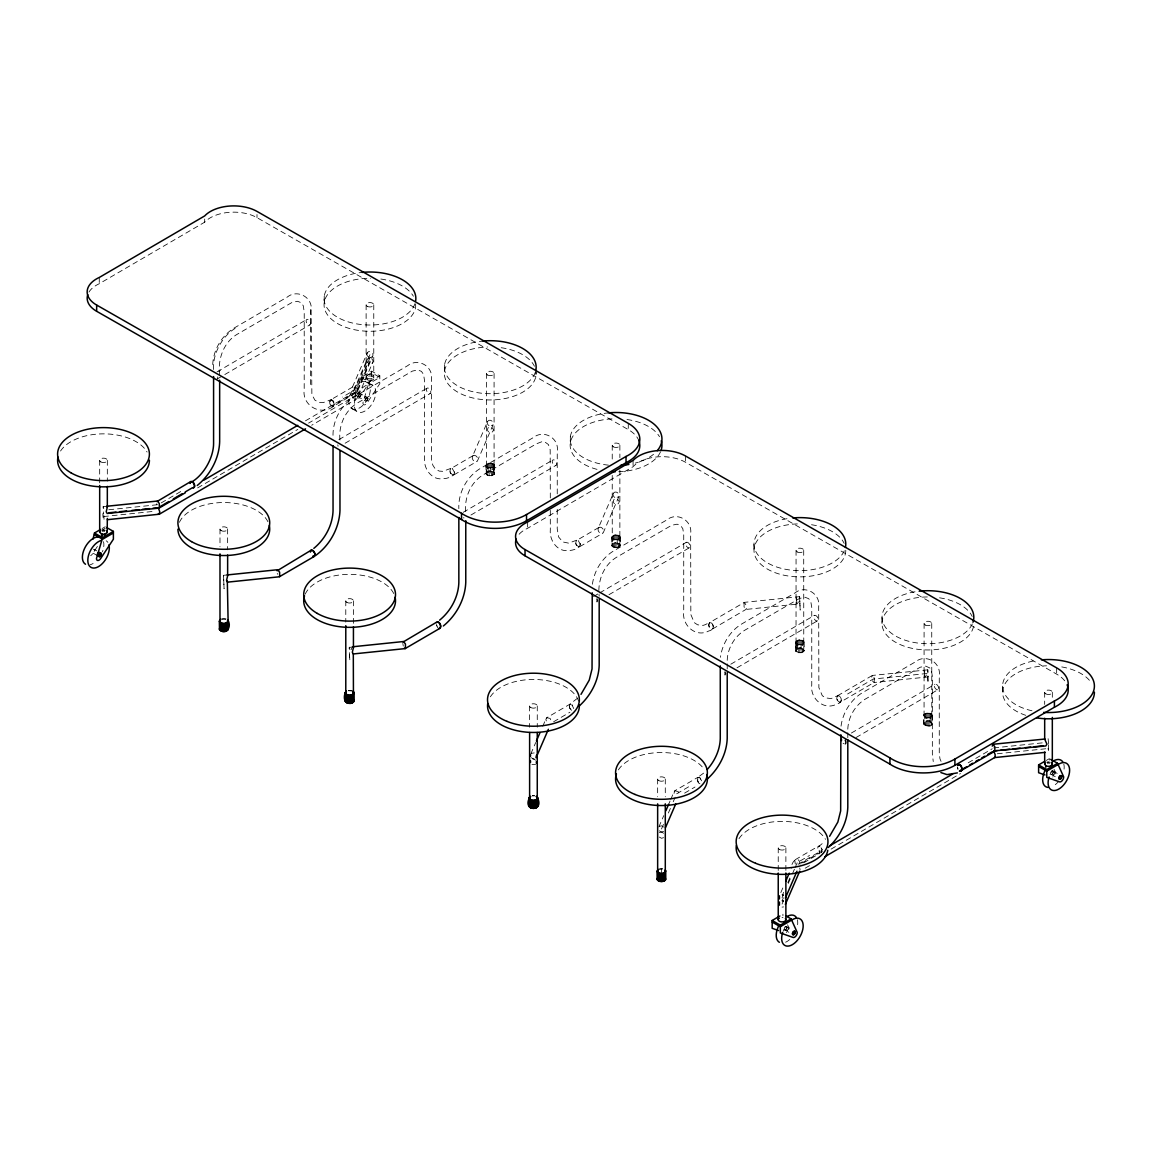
<?xml version="1.0" encoding="UTF-8"?>
<svg xmlns="http://www.w3.org/2000/svg" width="1152" height="1152" viewBox="0 0 1152 1152"><rect width="100%" height="100%" fill="white"/><g stroke="black" fill="none" stroke-linecap="round" stroke-linejoin="round"><path stroke-width="0.75" stroke-dasharray="5 3.75" d="M727.214 660.341C727.632 648.475 734.27 636.854 744.293 630.518L799.675 598.378L805.104 597.269L808.704 598.694L810.821 601.718L811.757 607.392L811.757 684.893C809.899 698.458 823.882 711.043 836.813 704.059C840.024 703.656 842.458 700.733 840.773 697.68C838.541 692.654 833.501 699.293 829.786 698.429L825.581 697.867L822.283 695.693L818.87 687.571L818.683 606.802C820.67 593.683 805.219 584.51 794.779 593.05L741.01 624.398C729.706 631.526 722.218 644.155 720.446 657.317M847.8 729.173C848.218 717.307 854.856 705.701 864.878 699.35L920.261 667.21L925.69 666.115L929.794 667.958L931.406 670.55L932.342 676.224L932.342 753.725L933.25 761.558M800.006 864.23C799.214 854.856 791.294 860.717 791.323 868.277M592.416 584.222C594.187 571.075 601.675 558.446 612.979 551.318L666.749 519.97C677.189 511.43 692.64 520.589 690.653 533.722L690.84 614.491L694.253 622.613L697.55 624.787L701.755 625.349C705.47 626.213 710.51 619.56 712.742 624.6C714.427 627.653 711.994 630.576 708.782 630.979C695.851 637.963 681.869 625.378 683.726 611.813L683.726 534.312L682.79 528.638L680.674 525.614L677.074 524.189L671.645 525.298L616.262 557.438C603.403 565.387 597.341 581.4 599.184 596.117M841.032 726.149C842.803 712.987 850.277 700.358 861.595 693.23L915.365 661.882C925.805 653.342 941.256 662.515 939.269 675.634L939.269 753.134L939.96 758.794L941.818 763.114M485.87 465.595L489.096 463.133L494.035 464.299L494.064 474.638L490.277 475.92L486.461 474.667L485.87 465.595C486.922 469.051 493.632 469.051 494.64 465.566M485.87 473.4C486.878 469.915 493.589 469.915 494.64 473.371M611.669 537.408L614.894 534.946L619.834 536.112L619.862 546.451L616.075 547.733L612.259 546.48L611.669 537.408C612.72 540.864 619.43 540.85 620.438 537.379M611.669 545.213C612.677 541.728 619.387 541.728 620.438 545.184M795.427 642.514C806.155 632.203 806.314 652.752 795.427 642.514L796.032 651.614L801.072 652.795L804.355 650.29L803.03 648.475L799.862 647.726L796.709 648.49L795.427 650.318M923.602 714.931C930.485 726.624 937.642 706.55 923.602 714.931L923.602 724.075C937.786 732.355 930.312 712.339 923.602 724.075M106.632 506.275L103.104 506.765L103.637 513.922M799.618 596.65L800.165 610.085L799.618 596.65L744.379 602.352L709.488 622.685C707.789 624.744 709.733 629.827 712.627 628.906L746.208 609.293L746.453 605.794L744.379 602.352M351.36 647.957L351.36 649.57M822.298 851.213L821.362 852.437L819.706 851.774L817.934 847.181L824.198 841.968M219.658 374.904C217.613 359.712 223.272 342.821 236.722 334.555L292.09 302.414L297.518 301.291L301.133 302.688L303.25 305.712L304.229 311.918L304.2 389.39C301.738 405.619 320.918 416.448 333.634 406.181L357.178 392.198L372.571 356.587C374.544 353.52 369.518 349.459 367.315 352.699L352.282 387.49C349.675 392.789 360.648 393.696 356.717 398.952L311.688 425.246M367.315 352.699C364.594 358.214 375.293 357.322 372.571 362.822L357.178 398.448M372.571 356.587L367.315 358.949L352.282 393.739C350.827 396.288 353.894 400.522 356.717 398.952M367.315 358.949C365.357 362.016 370.368 366.077 372.571 362.822M357.178 392.198C358.618 389.65 355.55 385.416 352.728 386.986L330.494 399.974C328.709 401.962 330.019 406.454 332.842 406.584M472.579 456.163C470.894 458.87 474.97 463.666 477.475 460.872L492.883 425.261C494.842 422.194 489.83 418.133 487.627 421.373L472.579 456.163C475.099 453.384 479.174 458.165 477.475 460.872M487.627 421.373C484.834 426.758 497.693 427.262 491.774 432.49C484.805 433.109 487.411 424.757 492.883 425.261M598.378 527.976C596.693 530.683 600.768 535.478 603.274 532.685L618.682 497.074C620.64 494.006 615.629 489.946 613.426 493.186L598.378 527.976C600.883 525.182 604.973 529.978 603.274 532.685M613.426 493.186C610.632 498.571 623.491 499.075 617.573 504.302C610.603 504.922 613.21 496.57 618.682 497.074M571.68 710.28C569.549 709.43 567.778 703.382 571.32 704.261L569.75 704.29L546.667 717.768L545.832 719.712L547.243 722.866M699.926 783.821C697.176 783.346 695.592 776.491 699.35 777.355L697.781 777.37L674.698 790.848L673.963 793.627L675.965 796.493M794.822 860.184L795.283 864.101M369.95 354.715L354.73 389.923L342.461 397.08M369.95 357.768L354.73 392.962L332.064 406.21C324.95 399.499 336.917 398.03 333.634 406.181M369.95 360.965L354.73 396.173L308.578 423.115M530.813 753.883L535.709 742.55M542.722 726.365L546.221 718.272M658.843 826.978L663.739 815.645M668.65 804.298L670.046 801.072M670.738 799.445L674.237 791.352M661.478 828.994L663.552 824.184M668.39 812.995L670.464 808.186M673.229 801.792L676.685 793.786L688.954 786.629M780.826 892.57L783.634 886.09M782.237 895.579L783.634 892.339M787.824 882.619L789.926 877.766M782.05 897.826L783.446 894.629M788.285 883.426L791.741 875.419M792.432 873.821L794.506 869.026M795.197 867.427L797.27 862.618L809.539 855.461M783.576 901.512L782.05 900.864L783.446 897.667M782.05 904.075L783.446 900.864M744.062 602.51L744.062 606.917L745.906 609.437L800.165 603.835M927.778 669.845L872.41 675.432L871.646 677.304L872.41 680.846L873.922 682.517L928.195 676.915L927.778 669.845L928.066 683.05L927.648 675.979L928.195 676.915M872.093 675.59L837.518 695.779C835.805 697.824 837.763 702.907 840.658 701.986L874.238 682.373L874.238 677.952L872.41 675.432M97.402 546.422L92.52 553.853A3.658 2.102 -60.3 0 1 90.648 555.595M339.97 440.064C338.414 425.894 344.808 410.846 357.034 403.229L412.402 371.088L417.83 369.965L421.43 371.362L423.547 374.386L424.541 380.606L424.512 458.064C423.49 468.619 431.683 480.629 443.246 478.656C448.459 478.786 459.144 474.379 452.362 468.634L454.378 472.248L453.629 475.013M550.31 510.379L550.31 529.877C549.288 540.432 557.482 552.442 569.045 550.454C574.258 550.598 584.942 546.192 578.16 540.446L580.176 544.061L579.427 546.826M569.75 704.29L569.405 707.846L571.896 710.741M712.627 628.906C714.341 626.846 712.382 621.763 709.488 622.685M697.781 777.37L697.709 780.754L699.696 783.374M840.658 701.986C842.371 699.926 840.413 694.843 837.518 695.779M818.438 846.158L819.936 846.187C816.365 845.28 817.675 851.472 819.936 852.437L800.338 863.87M821.506 852.408L822.082 849.73L820.512 846.619L822.197 849.658M333.317 406.339L334.066 403.574L332.064 399.96M223.531 575.309L224.078 588.744L223.531 575.309L226.944 574.963M352.742 646.762L349.128 647.611L349.877 660.557L349.33 653.371L349.877 654.307M1048.118 738.691L1048.781 745.747L1048.363 744.926M352.282 393.739L356.717 392.702M577.44 698.27L569.822 704.246M703.613 773.136L697.853 777.326M531.302 753.307L534.226 752.918M535.579 764.597L531.922 764.554M659.333 826.387L661.478 825.782L663.61 827.006M659.333 832.637L663.61 831.427M663.61 837.677L661.478 838.282L659.333 837.058M88.963 292.09A31.939 18.446 0 0 1 99.259 283.723L204.682 222.178A33.048 19.08 0 0 1 256.997 217.656L628.272 429.595A38.866 22.435 0 0 1 638.712 440.266M217.037 371.866L306.763 319.464M217.08 379.051L223.272 375.451M224.813 374.544L309.902 324.864A3.125 1.814 59.7 0 0 308.909 320.026A3.125 1.814 59.7 0 0 306.187 321.595A3.125 1.814 59.7 0 0 309.902 324.864M102.154 528.538L105.221 526.738M371.664 371.16L371.664 378.965L358.963 398.261A3.658 2.102 -60.3 0 1 356.141 400.219A3.658 2.102 -60.3 0 1 354.802 398.088L360.907 377.438L371.664 371.16L379.829 375.811L379.829 383.616L367.128 402.926A3.658 2.102 -60.3 0 1 364.291 404.885A3.658 2.102 -60.3 0 1 362.952 402.754L369.072 382.09L379.829 375.811M102.154 530.093L105.221 528.293M161.251 502.891L183.802 489.73M305.453 420.84L352.728 393.235M197.654 487.886L297.792 429.422M338.89 439.632L427.075 388.138M345.125 443.218L430.214 393.538A3.125 1.814 59.7 0 0 429.221 388.714A3.125 1.814 59.7 0 0 426.499 390.283A3.125 1.814 59.7 0 0 430.214 393.538M473.04 455.659L450.792 468.648C449.006 470.635 450.317 475.128 453.154 475.258M453.946 474.869L477.029 461.376M463.147 512.352L552.874 459.95M470.923 515.03L556.013 465.35A3.125 1.814 59.7 0 0 555.019 460.512A3.125 1.814 59.7 0 0 552.298 462.082A3.125 1.814 59.7 0 0 556.013 465.35M519.134 534.24A31.939 18.446 0 0 1 527.645 528.264L633.067 466.718A33.048 19.08 0 0 1 685.397 462.197L1056.658 674.136A38.866 22.435 0 0 1 1065.485 681.854M598.838 527.472L576.59 540.461C574.805 542.448 576.115 546.941 578.952 547.07M579.744 546.667L602.827 533.189M593.482 596.534L598.118 593.827M599.674 592.92L686.304 542.333M608.99 594.691L689.443 547.718A3.125 1.814 59.7 0 0 688.45 542.894A3.125 1.814 59.7 0 0 685.728 544.464A3.125 1.814 59.7 0 0 689.443 547.718M553.622 721.757L569.923 712.224M730.8 664.2L814.334 615.413M737.021 667.786L817.474 620.813A3.125 1.814 59.7 0 0 816.48 615.989A3.125 1.814 59.7 0 0 813.758 617.544A3.125 1.814 59.7 0 0 817.474 620.813M847.613 693.979L873.173 679.061L927.922 673.402M684.605 793.109L694.987 787.046M851.386 733.032L934.92 684.259M856.066 737.525L938.059 689.645A3.125 1.814 59.7 0 0 937.066 684.821A3.125 1.814 59.7 0 0 934.344 686.39A3.125 1.814 59.7 0 0 938.059 689.645M795.283 859.68L818.366 846.202M968.198 762.811L992.246 748.771M798.091 864.288L821.837 850.421M803.707 862.805L820.022 853.286M831.11 849.11L960.494 773.554M805.19 868.19L809.626 865.598M1046.304 760.421L1049.371 758.635L1049.371 760.19L1046.304 761.99M218.866 371.232L220.262 370.469M546.667 717.768L550.08 718.373L551.491 721.541M674.698 790.848L678.11 791.467L679.522 794.621M710.078 622.57C707.472 624.067 708.926 629.424 711.907 629.438M838.109 695.65C835.502 697.147 836.957 702.504 839.938 702.533M332.626 400.392L330.941 399.744L323.165 402.624L318.859 402.408L314.856 400.09L311.875 394.459L311.141 310.853C313.258 297.576 297.634 288.72 287.266 297.072L233.482 328.421C220.363 336.816 212.011 352.555 212.731 368.165M783.576 900.662L782.05 900.864M783.576 906.912L782.05 907.114M221.558 618.941L226.022 618.926M1046.578 762.206L1049.472 761.99L1049.472 763.546M659.261 868.982L662.587 868.723M108.792 509.76L158.256 504.648M103.493 516.557L154.714 511.258M993.744 747.893L1043.208 742.781M997.286 753.768L1048.507 748.483M105.394 530.266L102.485 530.05L102.485 531.619M348.422 690.48L351.821 690.725M532.282 795.643L534.557 795.643M333.173 406.426L332.064 406.21M453.485 475.099C443.477 470.275 460.109 465.034 442.829 471.341L439.171 471.082L435.168 468.778L432.821 465.178L431.611 460.195L431.453 379.541C433.57 366.25 417.946 357.394 407.578 365.746L353.794 397.094C340.675 405.49 332.323 421.229 333.043 436.838M579.283 546.912C569.275 542.088 585.907 536.846 568.627 543.154L562.838 541.958L558.619 536.99L557.222 528.811L557.251 508.075M532.656 758.938L534.226 758.952M782.05 894.629L783.576 895.262M1052.842 770.918L1058.458 774.115M360.907 377.438L369.072 382.09M367.186 382.118A15.293 8.784 -60.3 0 1 362.362 405.835A15.293 8.784 -60.3 0 1 349.186 398.232A15.293 8.784 -60.3 0 1 367.186 382.118L372.629 385.229A15.293 8.784 -60.3 0 1 367.805 408.946A15.293 8.784 -60.3 0 1 354.629 401.342A15.293 8.784 -60.3 0 1 372.629 385.229M1050.941 774.23L1056.557 777.442M359.006 392.861A1.915 1.094 -60.3 0 1 358.402 395.827A1.915 1.094 -60.3 0 1 356.746 394.877A1.915 1.094 -60.3 0 1 359.006 392.861L367.502 397.714A1.915 1.094 -60.3 0 1 366.898 400.68A1.915 1.094 -60.3 0 1 365.256 399.73A1.915 1.094 -60.3 0 1 367.502 397.714M357.106 396.187L365.602 401.04M351.979 408.672L357.408 411.782M786.398 926.496A1.915 1.094 -60.3 0 1 785.794 929.462A1.915 1.094 -60.3 0 1 784.325 928.613A1.915 1.094 -60.3 0 1 786.571 926.597A1.915 1.094 -60.3 0 1 785.966 929.563A1.915 1.094 -60.3 0 1 784.152 928.512A1.915 1.094 -60.3 0 1 786.398 926.496L792.014 929.707M784.498 929.822L790.114 933.019M94.09 549.317L96.811 550.872M97.618 555.739L92.189 552.643A1.915 1.094 -60.3 0 0 94.306 551.088A1.915 1.094 -60.3 0 0 93.485 549.274M330.926 399.744L333.144 401.026L331.488 399.73M349.33 647.122L349.992 649.757M103.219 506.635L103.766 508.406M663.61 833.256L659.333 830.808M535.579 760.176L531.302 757.728M437.861 627.854L436.291 624.744L437.573 627.091M1053.994 769.234L1055.491 772.157A3.658 2.102 -60.3 0 1 1052.698 777.038M787.55 924.811L789.048 927.734A3.658 2.102 -60.3 0 1 786.254 932.616M958.104 769.018L957.528 767.29M103.637 513.706C101.491 510.523 104.674 528.48 103.882 515.52M957.859 769.32L957.384 767.549M799.718 868.018L800.107 869.702M701.611 780.811L699.926 777.787L701.496 780.898M403.272 646.085L402.826 643.378M277.243 573.365L277.474 574.272M1048.363 744.71L1048.781 751.997L1048.032 748.426M156.773 503.755L156.931 504.677M573.71 708.552L571.896 704.707L573.552 708.653M1056.658 667.886L1056.658 674.136M1052.323 692.28L1052.323 699.466M1048.478 761.918L1048.478 763.474M1047.485 761.99L1047.485 763.546M1044.677 692.309L1044.677 704.448M1002.6 686.189L1002.6 692.438M932.227 714.902L932.242 724.046M931.738 623.448L931.795 724.666M931.061 713.75L931.09 725.213M930.168 717.811L930.168 725.616M930.125 713.347L930.125 721.152M929.045 713.088L929.102 725.875M927.893 713.002L927.936 725.976M926.741 713.102L926.784 725.89M925.661 713.362L925.704 725.63M924.739 713.765L924.782 725.227M924.091 623.462L924.062 724.694M882.014 617.357L882.014 623.606A45.893 26.496 0 0 0 928.181 649.958A45.893 26.496 0 0 0 973.814 623.304M847.8 732.715L847.8 738.029M804.197 641.822L804.211 650.966M803.707 550.354L803.765 651.586M803.03 640.67L803.059 652.118M802.094 640.267L802.138 652.536M801.072 644.99L801.072 652.795M801.014 640.008L801.014 647.813M799.862 639.922L799.906 652.882M798.71 640.008L798.754 652.81M797.674 644.746L797.674 652.55M797.63 640.282L797.63 648.086M796.752 644.328L796.752 652.147M796.709 640.685L796.709 648.49M796.061 550.382L796.032 651.614M795.571 641.851L795.586 650.995M785.88 847.858L785.88 871.2M782.928 914.213L782.928 915.768M778.234 847.886L778.234 871.229M753.984 544.277L753.984 550.526M727.214 663.883L727.214 669.197M685.397 455.947L685.397 462.197M665.294 779.026L665.294 796.752M661.45 868.637L661.45 874.886M657.648 779.054L657.648 796.766M633.067 460.469L633.067 466.718M628.272 423.346L628.272 429.595M620.28 536.717L620.294 545.832M619.877 445.248L619.877 457.646M619.877 470.045L619.862 546.451M619.128 535.594L619.171 546.97M618.221 535.19L618.264 547.387M617.213 539.827L617.213 547.632M617.155 534.931L617.155 542.75M616.032 534.859L616.075 547.733M614.894 534.946L614.938 547.646M613.843 535.205L613.886 547.402M612.936 535.608L612.965 546.998M612.23 445.277L612.23 461.218M612.23 475.387L612.259 546.48M611.813 536.746L611.827 545.861M570.341 436.608L570.341 442.843M557.251 493.891L557.251 451.339C559.368 438.062 543.744 429.206 533.376 437.558L479.592 468.907C466.474 477.302 458.107 493.042 458.842 508.651M550.31 497.966L550.181 449.813L548.41 444.542L544.752 441.893L541.714 441.792L536.371 443.837L482.832 475.042C470.606 482.659 464.213 497.707 465.768 511.862M537.264 705.946L537.264 727.2M535.968 369.605L535.968 375.854M529.618 705.974L529.618 727.229M527.645 522.014L527.645 528.264M494.482 464.904L494.496 474.019M494.078 373.435L494.078 473.371M494.035 464.299L494.064 474.638M493.373 467.352L493.373 475.171M493.33 463.781L493.33 471.586M492.422 463.378L492.466 475.574M491.357 463.133L491.414 475.834M490.277 468.115L490.277 475.92M490.234 463.046L490.234 470.851M489.096 463.133L489.139 475.834M488.088 467.784L488.088 475.589M488.045 463.392L488.045 471.197M487.138 463.795L487.166 475.186M486.432 373.464L486.461 474.667M486.014 464.933L486.029 474.048M444.542 364.795L444.542 371.045M415.656 304.056L415.656 307.181A45.893 26.496 0 0 1 366.912 331.214A45.893 26.496 0 0 1 324.086 303.682A45.893 26.496 0 0 1 370.699 278.28M373.766 304.762L373.766 378.144M366.12 304.79L366.12 378.173M353.434 600.826L353.434 625.118M345.787 600.854L345.787 622.109M324.23 296.122L324.23 302.357M310.435 309.499L310.435 387.49M256.997 214.531L256.997 217.656M227.635 529.027L227.635 549.835M219.989 529.042L219.989 546.768M213.581 369.518L213.581 366.005A30.6 17.568 -60.3 0 1 235.094 328.45M204.682 219.053L204.682 222.178M107.323 460.339L107.323 481.162M104.472 530.05L104.472 531.605M103.478 529.978L103.478 531.533M99.677 460.368L99.677 483.71M99.259 277.474L99.259 283.723M217.656 376.92A3.125 1.814 59.7 0 1 217.44 378.734M532.426 795.96A3.83 2.203 0 0 1 534.413 795.946M845.784 550.224A45.893 26.496 0 0 1 800.712 576.864A45.893 26.496 0 0 1 754.013 551.174A45.893 26.496 0 0 1 797.918 523.901M811.512 524.736A45.893 26.496 0 0 1 844.157 543.37M844.286 550.843A45.893 26.496 0 0 1 767.621 562.968A45.893 26.496 0 0 1 787.752 518.573M490.363 696.802A45.893 26.496 0 0 1 537.61 679.565A45.893 26.496 0 0 1 578.678 701.453M348.595 690.84A3.83 2.203 0 0 1 351.504 691.056M660.542 451.771A45.893 26.496 0 0 1 618.739 471.715M597.024 469.368A45.893 26.496 0 0 1 571.09 439.906A45.893 26.496 0 0 1 615.082 418.766M626.99 419.515A45.893 26.496 0 0 1 659.506 436.723M305.208 594.13A45.893 26.496 0 0 1 349.344 574.344A45.893 26.496 0 0 1 393.869 593.842M463.766 517.406A3.125 1.814 59.7 0 1 463.838 518.112M653.544 454.291A45.893 26.496 0 0 1 635.299 463.075M608.486 465.149A45.893 26.496 0 0 1 570.154 439.085A45.893 26.496 0 0 1 608.242 412.891M659.534 869.27A3.83 2.203 0 0 1 662.443 869.04M882.014 623.606A45.893 26.496 0 0 1 927.662 596.952M939.542 597.816A45.893 26.496 0 0 1 972.187 616.45M972.317 623.923A45.893 26.496 0 0 1 895.651 636.048A45.893 26.496 0 0 1 915.782 591.653M618.394 769.882A45.893 26.496 0 0 1 659.635 752.558A45.893 26.496 0 0 1 703.138 767.938M1031.976 710.77A45.893 26.496 0 0 1 1002.658 684.706A45.893 26.496 0 0 1 1036.368 660.485M1025.784 715.32A45.893 26.496 0 0 1 1003.896 686.059A45.893 26.496 0 0 1 1046.534 665.813M1061.77 666.922A45.893 26.496 0 0 1 1091.261 682.661M843.667 743.688A3.125 1.814 59.7 0 1 843.091 743.285M738.979 838.714A45.893 26.496 0 0 1 782.626 821.376A45.893 26.496 0 0 1 825.509 839.333M783.101 931.334A15.293 8.784 -60.3 0 1 786.254 925.502M782.035 917.496A3.83 2.203 0 0 1 783.029 917.568M797.371 919.728A15.293 8.784 -60.3 0 1 797.371 926.194M789.768 939.47A15.293 8.784 -60.3 0 1 784.195 942.725M1063.814 764.15A15.293 8.784 -60.3 0 1 1063.814 770.616M1058.803 781.128A15.293 8.784 -60.3 0 1 1053.432 785.938M1050.048 774.533A15.293 8.784 -60.3 0 1 1052.698 769.925M1051.229 771.61A1.915 1.094 -60.3 0 1 1053.23 771.653A1.915 1.094 -60.3 0 1 1051.43 774.317A1.915 1.094 -60.3 0 1 1050.941 772.027M60.552 451.008A45.893 26.496 0 0 1 104.443 433.858A45.893 26.496 0 0 1 147.067 452.03M380.88 279.029A45.893 26.496 0 0 1 413.395 296.237M414.965 303.667A45.893 26.496 0 0 1 366.581 324.95A45.893 26.496 0 0 1 324.101 299.808A45.893 26.496 0 0 1 362.146 272.405M103.522 541.685A15.293 8.784 -60.3 0 1 102.456 551.794M93.139 563.472A15.293 8.784 -60.3 0 1 90.346 564.667M106.186 540.806A15.293 8.784 -60.3 0 1 107.885 542.405M221.875 619.258A3.83 2.203 0 0 1 225.706 619.243M535.478 368.942A45.893 26.496 0 0 1 496.354 399.715A45.893 26.496 0 0 1 444.571 375.984A45.893 26.496 0 0 1 487.555 346.997M501.192 347.717A45.893 26.496 0 0 1 534.427 366.235M179.41 522.317A45.893 26.496 0 0 1 223.546 502.531A45.893 26.496 0 0 1 268.07 522.029M337.738 444.859A3.125 1.814 59.7 0 1 338.04 446.299M535.277 372.355A45.893 26.496 0 0 1 486.878 393.624A45.893 26.496 0 0 1 444.413 368.496A45.893 26.496 0 0 1 482.458 341.093M796.19 602.352L796.752 604.181L798.322 602.237C794.995 596.376 797.688 596.059 796.19 602.352M924.221 675.432L924.782 677.275L926.352 675.317C923.026 669.456 925.718 669.139 924.221 675.432M371.664 372.715L360.907 378.994L369.072 383.659L379.829 377.366L371.664 372.715M797.198 644.069A3.83 2.203 0 0 0 803.592 643.061A3.83 2.203 0 0 0 798.883 640.368A3.83 2.203 0 0 0 797.198 644.069M797.198 651.874A3.83 2.203 0 0 0 803.592 650.866A3.83 2.203 0 0 0 798.883 648.173A3.83 2.203 0 0 0 797.198 651.874M797.198 551.938A3.83 2.203 0 0 0 803.592 550.93A3.83 2.203 0 0 0 798.883 548.237A3.83 2.203 0 0 0 797.198 551.938M530.755 707.53A3.83 2.203 0 0 0 537.149 706.522A3.83 2.203 0 0 0 532.426 703.829A3.83 2.203 0 0 0 530.755 707.53M613.368 538.963A3.83 2.203 0 0 0 619.747 537.941A3.83 2.203 0 0 0 615.038 535.262A3.83 2.203 0 0 0 613.368 538.963M613.368 546.768A3.83 2.203 0 0 0 619.747 545.76A3.83 2.203 0 0 0 615.038 543.067A3.83 2.203 0 0 0 613.368 546.768M346.91 602.41A3.83 2.203 0 0 0 353.304 601.402A3.83 2.203 0 0 0 348.595 598.709A3.83 2.203 0 0 0 346.91 602.41M613.368 446.832A3.83 2.203 0 0 0 619.747 445.824A3.83 2.203 0 0 0 615.038 443.131A3.83 2.203 0 0 0 613.368 446.832M925.229 717.149A3.83 2.203 0 0 0 931.622 716.141A3.83 2.203 0 0 0 926.899 713.462A3.83 2.203 0 0 0 925.229 717.149M925.229 724.968A3.83 2.203 0 0 0 931.622 723.946A3.83 2.203 0 0 0 926.899 721.267A3.83 2.203 0 0 0 925.229 724.968M925.229 625.032A3.83 2.203 0 0 0 931.622 624.01A3.83 2.203 0 0 0 926.899 621.331A3.83 2.203 0 0 0 925.229 625.032M658.786 780.61A3.83 2.203 0 0 0 665.165 779.602A3.83 2.203 0 0 0 660.456 776.909A3.83 2.203 0 0 0 658.786 780.61M1045.814 693.864A3.83 2.203 0 0 0 1052.208 692.856A3.83 2.203 0 0 0 1047.485 690.163A3.83 2.203 0 0 0 1045.814 693.864M787.334 930.341A1.915 1.094 -60.3 0 0 787.925 927.374A1.915 1.094 -60.3 0 0 785.678 929.39A1.915 1.094 -60.3 0 0 787.334 930.341M779.371 849.442A3.83 2.203 0 0 0 785.75 848.434A3.83 2.203 0 0 0 781.042 845.741A3.83 2.203 0 0 0 779.371 849.442M1052.41 773.971A1.915 1.094 -60.3 0 0 1053.014 771.019A1.915 1.094 -60.3 0 0 1050.768 773.021A1.915 1.094 -60.3 0 0 1052.41 773.971M1053.778 774.749A1.915 1.094 -60.3 0 0 1054.382 771.797A1.915 1.094 -60.3 0 0 1052.122 773.798A1.915 1.094 -60.3 0 0 1053.778 774.749M100.814 461.923A3.83 2.203 0 0 0 107.194 460.915A3.83 2.203 0 0 0 102.485 458.222A3.83 2.203 0 0 0 100.814 461.923M367.258 378.173A3.83 2.203 0 0 0 373.637 377.165A3.83 2.203 0 0 0 368.928 374.472A3.83 2.203 0 0 0 367.258 378.173M367.258 379.728A3.83 2.203 0 0 0 373.637 378.72A3.83 2.203 0 0 0 368.928 376.027A3.83 2.203 0 0 0 367.258 379.728M366.725 400.579A1.915 1.094 -60.3 0 0 367.33 397.613A1.915 1.094 -60.3 0 0 365.083 399.629A1.915 1.094 -60.3 0 0 366.725 400.579M359.928 396.706A1.915 1.094 -60.3 0 0 360.533 393.739A1.915 1.094 -60.3 0 0 358.286 395.755A1.915 1.094 -60.3 0 0 359.928 396.706M365.371 399.802A1.915 1.094 -60.3 0 0 365.976 396.835A1.915 1.094 -60.3 0 0 363.715 398.851A1.915 1.094 -60.3 0 0 365.371 399.802M358.574 395.928A1.915 1.094 -60.3 0 0 359.165 392.962A1.915 1.094 -60.3 0 0 356.918 394.978A1.915 1.094 -60.3 0 0 358.574 395.928M367.258 306.346A3.83 2.203 0 0 0 373.637 305.323A3.83 2.203 0 0 0 368.928 302.645A3.83 2.203 0 0 0 367.258 306.346M487.57 467.15A3.83 2.203 0 0 0 493.949 466.142A3.83 2.203 0 0 0 489.24 463.45A3.83 2.203 0 0 0 487.57 467.15M487.57 474.955A3.83 2.203 0 0 0 493.949 473.947A3.83 2.203 0 0 0 489.24 471.254A3.83 2.203 0 0 0 487.57 474.955M221.112 530.597A3.83 2.203 0 0 0 227.506 529.589A3.83 2.203 0 0 0 222.797 526.896A3.83 2.203 0 0 0 221.112 530.597M487.57 375.019A3.83 2.203 0 0 0 493.949 374.011A3.83 2.203 0 0 0 489.24 371.318A3.83 2.203 0 0 0 487.57 375.019"/><path stroke-width="1.5" d="M992.218 746.136L992.981 744.278L1045.066 739.008M310.406 552.082C311.227 546.739 317.059 553.954 314.208 556.459L279.317 576.792L227.52 582.149L226.526 580.45L227.635 575.856L227.635 555.034M107.323 486.36L107.323 507.182L106.214 511.776L107.194 513.461L159.019 508.118L185.371 492.754M530.51 754.603L530.51 756.216M530.51 760.838L530.51 762.466M536.371 757.051L536.371 755.438M536.371 763.301L536.371 761.688M353.434 626.846L353.434 647.669L352.325 652.262L353.304 653.947L405.115 648.605L440.006 628.272C441.763 626.242 439.733 621.13 436.853 622.051L403.042 642.053M107.323 518.414L107.194 532.742L104.515 534.312L101.606 534.11L99.677 532.195L100.771 530.64M227.664 619.862C232.416 626.76 225.922 635.789 219.499 629.654L219.341 621.173L220.637 619.344M219.485 628.315L219.499 629.654M228.269 621.144C227.246 624.701 220.406 624.701 219.341 621.173M352.742 698.947C356.4 701.309 351.029 704.318 348.48 703.282C343.166 702.734 343.555 694.008 346.435 691.157M345.139 700.79L346.435 698.962M536.53 796.291C546.682 812.333 520.272 812.462 530.323 796.306M537.826 798.077C536.818 801.562 530.107 801.562 529.056 798.106M665.251 877.694C667.469 881.87 658.872 882.85 657.245 879.653L657.086 871.186L658.354 869.386M657.23 878.342L657.245 879.653M1052.323 717.422L1052.323 764.107C1051.718 767.65 1043.208 766.843 1045.181 763.027M277.085 570.816L311.069 550.253C314.165 549.245 316.958 557.179 312.926 556.301M228.269 628.949L227.318 581.083M997.272 750.571L993.744 750.931L1045.814 745.949L1046.938 744.149L1044.677 739.138L1044.677 718.315M93.01 539.122L94.464 533.016L100.613 529.43M310.493 551.318L311.069 550.253M957.528 765.677C960.278 760.752 964.685 772.358 959.371 771.163M779.429 895.81L779.429 898.934M779.429 902.045L779.429 905.17M536.414 740.938L539.914 732.845M536.069 757.771L548.381 729.302M665.842 810.778L668.65 804.298M665.467 827.683L675.72 803.966M785.736 881.237L789.235 873.144M785.362 898.099L796.982 871.229M785.362 904.349L799.718 871.142M156.931 501.566L190.757 481.565C193.666 480.312 196.445 487.267 193.19 487.858M159.322 507.96L159.322 503.554L157.493 501.034L106.632 506.275L107.323 507.182M107.338 519.696L159.322 514.21L159.725 511.632L158.256 507.701L152.971 508.234M279.634 576.648L279.634 572.227L277.79 569.707L226.944 574.963M405.432 648.446L405.432 644.04L403.589 641.52L352.742 646.762M960.25 771.062L994.824 751.205L994.824 746.798L992.981 744.278M824.976 856.642L994.824 757.454L995.227 754.877L993.744 750.931M353.304 653.947L353.434 692.957M657.086 871.186C657.835 875.232 667.598 874.267 665.251 869.89M436.45 622.57C439.085 620.05 442.771 627.782 439.301 628.344M580.997 694.354L589.234 680.155L592.042 668.952L592.243 592.819M829.613 836.28L837.85 822.067L840.658 810.878L840.859 734.731M190.757 481.565L190.094 483.408C191.246 477.144 198.014 488.794 192.326 487.8L185.213 491.947M961.243 770.818C963.202 768.845 960.451 762.638 957.787 765.216M707.227 769.507C714.758 761.026 719.971 750.038 720.274 738.576L720.274 665.899M579.686 705.571C590.89 695.261 598.68 680.616 599.184 665.251L599.184 599.659M707.717 778.651C718.92 768.341 726.71 753.71 727.214 738.331L727.214 672.739M828.302 847.483C839.506 837.173 847.296 822.542 847.8 807.163L847.8 739.8M197.237 485.496C210.226 474.898 219.053 458.698 219.658 441.835L219.658 380.189M313.819 548.366C324.979 539.266 332.539 525.312 333.043 510.826L333.043 445.651M439.603 620.165C450.778 611.064 458.338 597.125 458.842 582.624L458.842 517.464M443.347 625.982C456.336 615.384 465.149 599.184 465.768 582.322L465.768 520.675M345.139 692.986C345.874 697.738 357.394 695.29 352.742 691.142M192.211 481.709L195.019 479.765A31.32 17.856 -60.6 0 0 213.581 443.506L213.581 376.56M315.446 555.624C329.774 545.357 339.25 528.149 339.97 510.509L339.97 450.619M113.386 531.389L113.386 539.208L100.685 558.504A3.658 2.102 -60.3 0 1 97.848 560.462A3.658 2.102 -60.3 0 1 96.509 558.331L102.629 537.682L113.386 531.389L106.574 527.515M113.386 532.958L102.629 539.237L94.464 534.586M203.789 480.197L297.763 425.333M159.754 506.822L168.768 501.552M173.275 498.917L182.29 493.661M159.322 514.21L305.525 428.846M96.653 305.05L461.534 513.331A44.323 25.589 0 0 0 526.522 514.541L626.026 456.451A38.866 22.435 0 0 0 628.272 423.346L256.997 211.406A33.048 19.08 0 0 0 204.682 215.928L99.259 277.474A31.939 18.446 0 0 0 96.653 305.05L96.653 311.285L461.534 519.566A44.323 25.589 0 0 0 526.522 520.79L626.026 462.686A38.866 22.435 0 0 0 638.712 440.266M525.038 549.576L889.92 757.872A44.323 25.589 0 0 0 954.907 759.082L1054.411 700.978A38.866 22.435 0 0 0 1056.658 667.886L685.397 455.947A33.048 19.08 0 0 0 633.067 460.469L527.645 522.014A31.939 18.446 0 0 0 525.038 549.576L525.038 555.826L889.92 764.107A44.323 25.589 0 0 0 954.907 765.331L1054.411 707.227A38.866 22.435 0 0 0 1067.112 684.806M829.526 845.928L952.762 773.971M959.674 770.832L966.787 766.685M969.71 764.971L972.706 763.229M975.715 761.472L978.725 759.715M981.734 757.958L984.73 756.202M987.739 754.445L992.246 751.81M778.522 930.542L772.171 928.296L772.171 920.491L779.861 916.013M1044.965 774.95L1038.614 772.718L1038.614 764.914L1044.763 761.314M791.093 918.878L797.198 932.386A3.658 2.102 -60.3 0 1 795.859 936.086A3.658 2.102 -60.3 0 1 793.037 937.426L780.336 932.962L780.336 925.157L791.093 918.878L785.65 915.768M1057.536 763.286L1063.642 776.808A3.658 2.102 -60.3 0 1 1062.317 780.494A3.658 2.102 -60.3 0 1 1059.48 781.848L1046.779 777.37L1046.779 769.565L1057.536 763.286L1050.739 759.398M791.093 920.434L780.336 926.712L772.171 922.061M1057.536 764.842L1046.779 771.134L1038.614 766.469M314.208 556.459L312.638 556.474M440.006 628.272L439.013 628.502M957.398 772.891L947.002 774.605L940.882 772.574M108.994 512.784L116.035 512.05M119.549 511.69L126.59 510.97M131.861 510.422L138.902 509.688M142.416 509.328L149.458 508.608M1000.786 750.211L1009.584 749.304M1013.098 748.944L1020.139 748.21M1025.41 747.662L1030.694 747.13M1034.208 746.755L1043.006 745.848M994.507 757.598L1045.282 752.357M159.019 508.118L158.256 507.701M159.019 514.368L158.256 513.936M405.115 648.605L404.352 648.187M1038.614 764.914L1046.779 769.565M94.464 533.016L102.629 537.682M772.171 920.491L780.336 925.157M1051.186 762.552L1052.323 764.107M353.117 646.862L353.434 647.669M537.221 804.614L537.826 805.882M106.805 531.072L107.323 532.166M1054.411 700.978L1054.411 707.227M1051.229 765.677L1051.229 767.232M1045.814 765.691L1045.814 767.246M1044.677 752.098L1044.677 764.136M954.907 759.082L954.907 765.331M889.92 757.872L889.92 764.107M785.88 873L785.88 919.699M778.234 873.029L778.234 919.714M665.698 870.494L665.712 879.624M665.294 803.837L665.294 871.157M665.28 872.424L665.28 880.229M664.589 872.957L664.589 880.762M663.682 873.36L663.682 881.165M662.63 873.619L662.63 881.424M661.493 873.706L661.493 881.51M660.355 873.619L660.355 881.424M659.304 873.374L659.304 881.179M658.382 872.971L658.382 880.776M657.648 803.851L657.648 871.186M657.691 872.453L657.691 880.258M626.026 456.451L626.026 462.686M537.667 797.414L537.682 806.53M537.264 732.514L537.264 798.077M537.25 799.344L537.25 807.149M536.558 799.862L536.558 807.667M535.651 800.266L535.651 808.085M534.6 800.525L534.6 808.33M533.462 800.611L533.462 808.43M532.325 800.539L532.325 808.344M531.274 800.28L531.274 808.099M530.352 799.891L530.352 807.696M529.618 732.542L529.618 798.106M529.661 799.358L529.661 807.178M529.2 797.443L529.214 806.558M526.522 514.541L526.522 520.79M461.534 513.331L461.534 519.566M353.909 692.294L353.923 701.438M353.462 691.675L353.491 702.058M352.786 694.786L352.786 702.59M351.864 695.203L351.864 703.008M350.784 695.462L350.784 703.267M349.632 695.549L349.632 703.354M348.48 695.462L348.48 703.282M347.4 695.218L347.4 703.022M346.464 694.8L346.464 702.619M345.787 625.666L345.787 692.986M345.73 691.69L345.744 702.086M345.283 692.323L345.298 701.467M228.11 620.482L228.125 629.626M227.693 622.44L227.693 630.245M226.987 622.973L226.987 630.778M226.066 623.39L226.066 631.195M224.986 623.65L224.986 631.454M223.834 623.736L223.834 631.555M222.682 623.664L222.682 631.469M221.602 623.405L221.602 631.21M220.666 623.002L220.666 630.806M219.989 553.853L219.989 621.173M219.946 622.469L219.946 630.274M105.422 534.096L105.422 535.651M104.515 534.312L104.515 535.882M102.528 534.326L102.528 535.882M101.606 534.11L101.606 535.666M99.677 485.51L99.677 532.195M96.653 311.285A31.939 18.446 0 0 1 87.782 294.595M525.038 555.826A31.939 18.446 0 0 1 516.168 539.136M536.126 796.522A3.83 2.203 0 0 1 536.155 799.632A3.83 2.203 0 0 1 530.755 799.661A3.83 2.203 0 0 1 530.726 796.536M579.298 704.894A45.893 26.496 0 0 1 532.267 732.442A45.893 26.496 0 0 1 487.728 703.555M537.264 805.882A3.83 2.203 0 0 1 535.378 807.797M534.456 808.027A3.83 2.203 0 0 1 532.469 808.027M531.547 807.811A3.83 2.203 0 0 1 529.618 805.91M792.778 517.939A45.893 26.496 0 0 1 845.424 547.43M596.966 599.054A3.125 1.814 59.7 0 1 596.966 601.603M352.901 699.667A3.83 2.203 0 0 1 352.93 701.87M352.325 702.331A3.83 2.203 0 0 1 346.91 702.346M346.306 701.899A3.83 2.203 0 0 1 346.277 699.682M352.901 691.862A3.83 2.203 0 0 1 349.632 695.174A3.83 2.203 0 0 1 346.277 691.877M395.078 597.24A45.893 26.496 0 0 1 348.35 627.336A45.893 26.496 0 0 1 304.546 595.814M661.277 440.755A45.893 26.496 0 0 1 661.075 450.403M615.298 471.758A45.893 26.496 0 0 1 611.885 471.643M608.242 412.891A45.893 26.496 0 0 1 652.81 423.144A45.893 26.496 0 0 1 657.23 450.72M628.862 464.458A45.893 26.496 0 0 1 620.467 465.394M706.709 774.533A45.893 26.496 0 0 1 660.902 805.536A45.893 26.496 0 0 1 616.45 773.885M665.165 870.581A3.83 2.203 0 0 1 660.989 873.36A3.83 2.203 0 0 1 658.152 870.077M665.165 879.538A3.83 2.203 0 0 1 658.786 880.546M658.166 880.099A3.83 2.203 0 0 1 657.778 878.414M919.123 591.206A45.893 26.496 0 0 1 972.979 622.238M724.997 672.134A3.125 1.814 59.7 0 1 724.997 674.683M1094.4 692.136A45.893 26.496 0 0 1 1036.872 717.926M785.362 918.59A3.83 2.203 0 0 1 784.267 921.499A3.83 2.203 0 0 1 779.141 921.139A3.83 2.203 0 0 1 779.342 918.158M841.522 740.578A3.125 1.814 59.7 0 1 841.522 739.267M845.237 740.246A3.125 1.814 59.7 0 1 845.237 743.846M792.418 919.642A15.293 8.784 -60.3 0 1 803.059 927.734A15.293 8.784 -60.3 0 1 789.336 945.907A15.293 8.784 -60.3 0 1 782.669 932.544M786.974 916.546A15.293 8.784 -60.3 0 1 796.291 917.352M779.371 942.307A15.293 8.784 -60.3 0 1 779.371 924.638M1041.394 659.866A45.893 26.496 0 0 1 1094.386 685.397A45.893 26.496 0 0 1 1043.626 712.397M827.77 850.277A45.893 26.496 0 0 1 777.888 874.267A45.893 26.496 0 0 1 736.344 845.467M1058.861 764.064A15.293 8.784 -60.3 0 1 1069.502 772.157A15.293 8.784 -60.3 0 1 1055.779 790.33A15.293 8.784 -60.3 0 1 1049.112 776.966M1053.432 760.954A15.293 8.784 -60.3 0 1 1062.734 761.76M1048.046 787.406A15.293 8.784 -60.3 0 1 1045.181 770.227M149.4 460.21A45.893 26.496 0 0 1 100.757 486.806A45.893 26.496 0 0 1 57.96 457.042M362.146 272.405A45.893 26.496 0 0 1 415.656 300.931M85.522 564.25A15.293 8.784 -60.3 0 1 84.6 548.366A15.293 8.784 -60.3 0 1 98.51 537.019M108.965 544.781A15.293 8.784 -60.3 0 1 99.518 565.978A15.293 8.784 -60.3 0 1 87.854 559.253A15.293 8.784 -60.3 0 1 101.362 540.389M97.416 555.552A1.915 1.094 -60.3 0 1 98.568 552.528M98.928 552.37A1.915 1.094 -60.3 0 1 99.245 552.341M227.491 628.387A3.83 2.203 0 0 1 226.526 630.518M225.734 630.878A3.83 2.203 0 0 1 221.918 630.893M220.507 630.086A3.83 2.203 0 0 1 220.104 628.416M227.491 620.582A3.83 2.203 0 0 1 223.33 623.347A3.83 2.203 0 0 1 220.478 620.064M269.28 525.427A45.893 26.496 0 0 1 227.074 555.466A45.893 26.496 0 0 1 177.912 529.186M482.458 341.093A45.893 26.496 0 0 1 535.968 369.605M506.981 721.368A45.893 26.496 0 0 0 579.154 702.115A45.893 26.496 0 0 0 514.195 675.648A45.893 26.496 0 0 0 506.981 721.368M317.333 613.44A45.893 26.496 0 0 0 394.013 601.315A45.893 26.496 0 0 0 337.478 569.045A45.893 26.496 0 0 0 317.333 613.44M635.011 794.448A45.893 26.496 0 0 0 707.184 775.195A45.893 26.496 0 0 0 642.226 748.742A45.893 26.496 0 0 0 635.011 794.448M794.131 934.214A1.915 1.094 -60.3 0 0 794.736 931.262A1.915 1.094 -60.3 0 0 792.475 933.264A1.915 1.094 -60.3 0 0 794.131 934.214M794.304 934.315A1.915 1.094 -60.3 0 0 794.894 931.349A1.915 1.094 -60.3 0 0 792.648 933.365A1.915 1.094 -60.3 0 0 794.304 934.315M755.597 863.28A45.893 26.496 0 0 0 827.77 844.042A45.893 26.496 0 0 0 762.811 817.574A45.893 26.496 0 0 0 755.597 863.28M1060.574 778.637A1.915 1.094 -60.3 0 0 1061.179 775.67A1.915 1.094 -60.3 0 0 1058.933 777.686A1.915 1.094 -60.3 0 0 1060.574 778.637M1060.747 778.738A1.915 1.094 -60.3 0 0 1061.352 775.771A1.915 1.094 -60.3 0 0 1059.091 777.787A1.915 1.094 -60.3 0 0 1060.747 778.738M71.222 472.954A45.893 26.496 0 0 0 147.902 460.829A45.893 26.496 0 0 0 91.368 428.558A45.893 26.496 0 0 0 71.222 472.954M100.282 556.171A1.915 1.094 -60.3 0 0 100.886 553.205A1.915 1.094 -60.3 0 0 98.64 555.221A1.915 1.094 -60.3 0 0 100.282 556.171M100.454 556.258A1.915 1.094 -60.3 0 0 101.059 553.306A1.915 1.094 -60.3 0 0 98.798 555.307A1.915 1.094 -60.3 0 0 100.454 556.258M191.534 541.627A45.893 26.496 0 0 0 268.214 529.502A45.893 26.496 0 0 0 211.68 497.232A45.893 26.496 0 0 0 191.534 541.627"/></g></svg>
